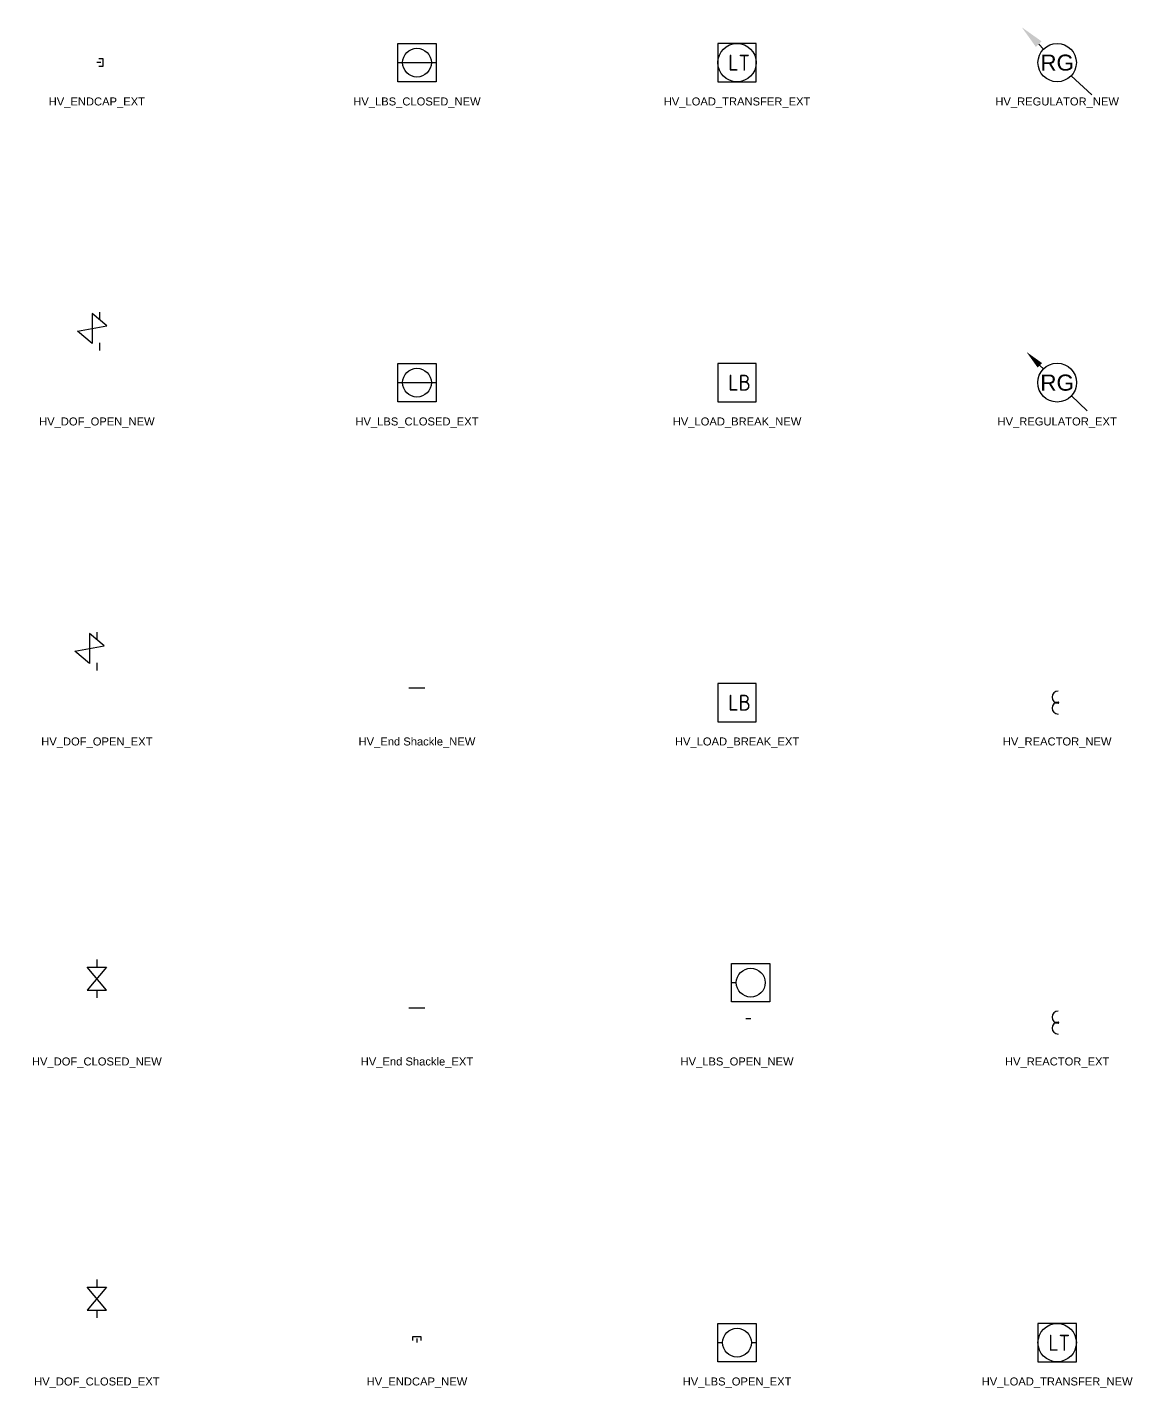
# Model space of a CAD drawing. Header units: metres. Extents: x -79 to 570, y -6 to 171.
# Drawn here: x 271.3 to 410.2, y -5.6 to 164.4 of the extents above; entities that cross this region are included whole.
import ezdxf
from ezdxf.enums import TextEntityAlignment as Align

# ---------------------------------------------------------------- set-up
doc = ezdxf.new("R2010")
doc.units = ezdxf.units.M
doc.set_wipeout_variables(frame=1)
doc.layers.get('0').update_dxf_attribs({"color": 6})
doc.layers.add('Equip_SP_HV_EXT', color=7, linetype='Continuous')
doc.layers.add('Equip_SP_HV_NEW', color=2, linetype='Continuous')
doc.styles.get("Standard").update_dxf_attribs({"font": 'arial.ttf'})

# ---------------------------------------------------------------- blocks, each defined once
blk = doc.blocks.new('HV_DOF_CLOSED_EXT')
for p, q in [((0, 7.9), (0, 6.94)), ((0, 4.06), (0, 3.1))]:
    blk.add_line(p, q)
blk.add_lwpolyline([(-1.2, 4.06), (1.2, 4.06), (-1.2, 6.94), (1.2, 6.94)], close=True)
for tag, height, flags, p in [('ASSET_NUM', 2.5, 8, (2, 2)), ('STREET_CODE', 0.2, 9, (1.5, 0)), ('ACTUAL_STATUS', 0.2, 9, (1.5, -0.2)), ('CONSTRUCTED_VOLTAGE', 0.2, 9, (1.5, -0.4)), ('OPERATING_VOLTAGE', 0.2, 9, (1.5, -0.8)), ('ORIENTATION', 0.2, 9, (1.5, -1)), ('OWNED_BY', 0.2, 9, (1.5, -1.2)), ('OPERATED_BY', 0.2, 9, (1.5, -1.4)), ('STATE', 0.2, 9, (1.5, -1.8)), ('NO_PHASES', 0.2, 9, (1.5, -0.6)), ('MAINTAINED_BY', 0.2, 9, (1.5, -1.6)), ('SWITCH_TYPE', 0.2, 9, (1.5, -2)), ('STREETNAME', 0.2, 9, (1.5, -2.8)), ('SUBURB', 0.2, 9, (1.5, -3)), ('USAGE', 0.2, 9, (1.5, -2.2)), ('LEGEND', 0.2, 9, (1.5, -2.4)), ('LOCATION', 0.2, 9, (1.5, -2.6)), ('NOTES', 0.2, 9, (1.5, -3.2)), ('LABEL_ALIGNMENT', 0.2, 9, (1.5, -3.4)), ('Z', 0.2, 1, (1.5, -3.6))]:
    blk.add_attdef(tag, text='', height=height, dxfattribs=dict(flags=flags)).set_placement(p, align=Align.MIDDLE_LEFT)
blk = doc.blocks.new('*U76')
for p, q in [((0, 7.9), (0, 6.94)), ((0, 4.06), (0, 3.1))]:
    blk.add_line(p, q)
blk.add_lwpolyline([(-1.2, 4.06), (1.2, 4.06), (-1.2, 6.94), (1.2, 6.94)], close=True)
for tag, height, flags, p in [('ASSET_NUM', 3.5, 8, (2, 2)), ('STREET_CODE', 0.2, 9, (1.5, 0)), ('ACTUAL_STATUS', 0.2, 9, (1.5, -0.2)), ('CONSTRUCTED_VOLTAGE', 0.2, 9, (1.5, -0.4)), ('OPERATING_VOLTAGE', 0.2, 9, (1.5, -0.8)), ('ORIENTATION', 0.2, 9, (1.5, -1)), ('OWNED_BY', 0.2, 9, (1.5, -1.2)), ('OPERATED_BY', 0.2, 9, (1.5, -1.4)), ('STATE', 0.2, 9, (1.5, -1.8)), ('NO_PHASES', 0.2, 9, (1.5, -0.6)), ('MAINTAINED_BY', 0.2, 9, (1.5, -1.6)), ('SWITCH_TYPE', 0.2, 9, (1.5, -2)), ('SUBURB', 0.2, 9, (1.5, -2.6)), ('STREETNAME', 0.2, 9, (1.5, -2.8)), ('USAGE', 0.2, 9, (1.5, -2.2)), ('LEGEND', 0.2, 9, (1.5, -2.4)), ('LOCATION', 0.2, 9, (1.5, -3)), ('NOTES', 0.2, 9, (1.5, -3.2)), ('LABEL_ALIGNMENT', 0.2, 9, (1.5, -3.4)), ('Z', 0.2, 1, (1.5, -3.6))]:
    blk.add_attdef(tag, text='', height=height, dxfattribs=dict(flags=flags)).set_placement(p, align=Align.MIDDLE_LEFT)
blk = doc.blocks.new('HV_DOF_OPEN_EXT')
for p, q in [((0, 8.82), (0, 7.86)), ((0, 4.98), (0, 4.02))]:
    blk.add_line(p, q)
blk.add_lwpolyline([(0.92, 7.09), (-0.92, 8.63), (-0.92, 4.88), (-2.77, 6.42)], close=True)
for tag, height, flags, p in [('ASSET_NUM', 2.5, 8, (2, 2)), ('STREET_CODE', 0.2, 9, (1.5, 0)), ('ACTUAL_STATUS', 0.2, 9, (1.5, -0.2)), ('CONSTRUCTED_VOLTAGE', 0.2, 9, (1.5, -0.4)), ('OPERATING_VOLTAGE', 0.2, 9, (1.5, -0.8)), ('ORIENTATION', 0.2, 9, (1.5, -1)), ('OWNED_BY', 0.2, 9, (1.5, -1.2)), ('OPERATED_BY', 0.2, 9, (1.5, -1.4)), ('STATE', 0.2, 9, (1.5, -1.8)), ('NO_PHASES', 0.2, 9, (1.5, -0.6)), ('MAINTAINED_BY', 0.2, 9, (1.5, -1.6)), ('SWITCH_TYPE', 0.2, 9, (1.5, -2)), ('STREETNAME', 0.2, 9, (1.5, -2.8)), ('SUBURB', 0.2, 9, (1.5, -3)), ('USAGE', 0.2, 9, (1.5, -2.2)), ('LEGEND', 0.2, 9, (1.5, -2.4)), ('LOCATION', 0.2, 9, (1.5, -2.6)), ('NOTES', 0.2, 9, (1.5, -3.2)), ('LABEL_ALIGNMENT', 0.2, 9, (1.5, -3.4)), ('Z', 0.2, 1, (1.5, -3.6))]:
    blk.add_attdef(tag, text='', height=height, dxfattribs=dict(flags=flags)).set_placement(p, align=Align.MIDDLE_LEFT)
blk = doc.blocks.new('*U77')
for p, q in [((0.33, 8.82), (0.33, 7.86)), ((0.33, 4.98), (0.33, 4.02))]:
    blk.add_line(p, q)
blk.add_lwpolyline([(1.26, 7.09), (-0.59, 8.63), (-0.59, 4.88), (-2.43, 6.42)], close=True)
for tag, height, flags, p in [('ASSET_NUM', 3.5, 8, (2, 2)), ('STREET_CODE', 0.2, 9, (1.5, 0)), ('ACTUAL_STATUS', 0.2, 9, (1.5, -0.2)), ('CONSTRUCTED_VOLTAGE', 0.2, 9, (1.5, -0.4)), ('OPERATING_VOLTAGE', 0.2, 9, (1.5, -0.8)), ('ORIENTATION', 0.2, 9, (1.5, -1)), ('OWNED_BY', 0.2, 9, (1.5, -1.2)), ('OPERATED_BY', 0.2, 9, (1.5, -1.4)), ('STATE', 0.2, 9, (1.5, -1.8)), ('NO_PHASES', 0.2, 9, (1.5, -0.6)), ('MAINTAINED_BY', 0.2, 9, (1.5, -1.6)), ('SWITCH_TYPE', 0.2, 9, (1.5, -2)), ('SUBURB', 0.2, 9, (1.5, -2.6)), ('STREETNAME', 0.2, 9, (1.5, -2.8)), ('USAGE', 0.2, 9, (1.5, -2.2)), ('LEGEND', 0.2, 9, (1.5, -2.4)), ('LOCATION', 0.2, 9, (1.5, -3)), ('NOTES', 0.2, 9, (1.5, -3.2)), ('LABEL_ALIGNMENT', 0.2, 9, (1.5, -3.4)), ('Z', 0.2, 1, (1.5, -3.6))]:
    blk.add_attdef(tag, text='', height=height, dxfattribs=dict(flags=flags)).set_placement(p, align=Align.MIDDLE_LEFT)
blk = doc.blocks.new('HV_ENDCAP_EXT')
for points in [[(0.5, 0), (0, 0)], [(0.25, 0.5), (0.75, 0.5), (0.75, -0.5), (0.25, -0.5)]]:
    blk.add_lwpolyline(points)
for tag, flags, p in [('CONNECTOR_TYPE', 9, (1.5, 0)), ('CONSTRUCTED_VOLTAGE', 9, (1.5, -0.2)), ('OPERATING_VOLTAGE', 9, (1.5, -0.6)), ('ORIENTATION', 9, (1.5, -0.8)), ('OWNED_BY', 9, (1.5, -1)), ('OPERATED_BY', 9, (1.5, -1.2)), ('STATE', 9, (1.5, -1.6)), ('NO_PHASES', 9, (1.5, -0.4)), ('MAINTAINED_BY', 9, (1.5, -1.4)), ('USAGE', 9, (1.5, -1.8)), ('Z', 1, (1.5, -2.4)), ('LEGEND', 9, (1.5, -2)), ('NOTES', 9, (1.5, -2.2))]:
    blk.add_attdef(tag, text='', height=0.2, dxfattribs=dict(flags=flags)).set_placement(p, align=Align.MIDDLE_LEFT)
blk = doc.blocks.new('HV_ENDCAP_NEW')
for points in [[(-0.5, 0.25), (-0.5, 0.75), (0.5, 0.75), (0.5, 0.25)], [(0, 0.5), (0, 0)]]:
    blk.add_lwpolyline(points)
for tag, flags, p in [('CONNECTOR_TYPE', 9, (1.5, 0)), ('CONSTRUCTED_VOLTAGE', 9, (1.5, -0.2)), ('OPERATING_VOLTAGE', 9, (1.5, -0.6)), ('ORIENTATION', 9, (1.5, -0.8)), ('OWNED_BY', 9, (1.5, -1)), ('OPERATED_BY', 9, (1.5, -1.2)), ('STATE', 9, (1.5, -1.6)), ('NO_PHASES', 9, (1.5, -0.4)), ('MAINTAINED_BY', 9, (1.5, -1.4)), ('USAGE', 9, (1.5, -1.8)), ('Z', 1, (1.5, -2.4)), ('LEGEND', 9, (1.5, -2)), ('NOTES', 9, (1.5, -2.2))]:
    blk.add_attdef(tag, text='', height=0.2, dxfattribs=dict(flags=flags)).set_placement(p, align=Align.MIDDLE_LEFT)
blk = doc.blocks.new('*U79')
for tag, flags, p in [('CONNECTOR_TYPE', 9, (1.5, 0)), ('CONSTRUCTED_VOLTAGE', 9, (1.5, -0.2)), ('OPERATING_VOLTAGE', 9, (1.5, -0.6)), ('ORIENTATION', 9, (1.5, -0.8)), ('OWNED_BY', 9, (1.5, -1)), ('OPERATED_BY', 9, (1.5, -1.2)), ('STATE', 9, (1.5, -1.6)), ('NO_PHASES', 9, (1.5, -0.4)), ('MAINTAINED_BY', 9, (1.5, -1.4)), ('USAGE', 9, (1.5, -1.8)), ('Z', 1, (1.5, -2.2)), ('NOTES', 9, (1.5, -2))]:
    blk.add_attdef(tag, text='', height=0.2, dxfattribs=dict(flags=flags)).set_placement(p, align=Align.MIDDLE_LEFT)
blk.add_wipeout([(-0.25, 0), (-0.25, 1.81), (0.25, 1.82), (0.25, 0)])
blk.add_line((1, 1.81), (-1, 1.81))
blk = doc.blocks.new('*U78')
for tag, flags, p in [('CONNECTOR_TYPE', 9, (1.5, 0)), ('CONSTRUCTED_VOLTAGE', 9, (1.5, -0.2)), ('OPERATING_VOLTAGE', 9, (1.5, -0.6)), ('ORIENTATION', 9, (1.5, -0.8)), ('OWNED_BY', 9, (1.5, -1)), ('OPERATED_BY', 9, (1.5, -1.2)), ('STATE', 9, (1.5, -1.6)), ('NO_PHASES', 9, (1.5, -0.4)), ('MAINTAINED_BY', 9, (1.5, -1.4)), ('USAGE', 9, (1.5, -1.8)), ('Z', 1, (1.5, -2.2)), ('NOTES', 9, (1.5, -2))]:
    blk.add_attdef(tag, text='', height=0.2, dxfattribs=dict(flags=flags)).set_placement(p, align=Align.MIDDLE_LEFT)
blk.add_wipeout([(-0.25, 0), (-0.25, 1.81), (0.25, 1.82), (0.25, 0)])
blk.add_line((1, 1.81), (-1, 1.81))
blk = doc.blocks.new('HV_LBS_CLOSED_EXT')
blk.add_line((-2.4, 0), (2.4, 0))
for points in [[(-2.4, 0), (-2.4, 2.4), (2.4, 2.4), (2.4, -2.4), (-2.4, -2.4), (-2.4, 0)], [(1.8, 0), (2.4, 0)]]:
    blk.add_lwpolyline(points)
blk.add_circle((0, 0), 1.8)
for tag, height, flags, p in [('ASSET_NUM', 2.5, 8, (2, 2)), ('ACTUAL_STATUS', 0.2, 9, (1.5, 0)), ('CONSTRUCTED_VOLTAGE', 0.2, 9, (1.5, -0.2)), ('OPERATING_VOLTAGE', 0.2, 9, (1.5, -0.6)), ('ORIENTATION', 0.2, 9, (1.5, -0.8)), ('OWNED_BY', 0.2, 9, (1.5, -1)), ('OPERATED_BY', 0.2, 9, (1.5, -1.2)), ('SWITCH_TYPE', 0.2, 9, (1.5, -1.6)), ('NO_PHASES', 0.2, 9, (1.5, -0.4)), ('MAINTAINED_BY', 0.2, 9, (1.5, -1.4)), ('USAGE', 0.2, 9, (1.5, -1.8)), ('STREETNAME', 0.2, 9, (1.5, -2.6)), ('SUBURB', 0.2, 9, (1.5, -2.8)), ('Z', 0.2, 1, (1.5, -3.2)), ('LEGEND', 0.2, 9, (1.5, -2)), ('LOCATION', 0.2, 9, (1.5, -2.2)), ('NOTES', 0.2, 9, (1.5, -2.4)), ('LABEL_ALIGNMENT', 0.2, 9, (1.5, -3))]:
    blk.add_attdef(tag, text='', height=height, dxfattribs=dict(flags=flags)).set_placement(p, align=Align.MIDDLE_LEFT)
blk = doc.blocks.new('HV_LBS_CLOSED_NEW')
blk.add_line((-2.4, 0), (2.4, 0))
blk.add_lwpolyline([(-2.4, 0), (-2.4, 2.4), (2.4, 2.4), (2.4, -2.4), (-2.4, -2.4), (-2.4, 0)])
blk.add_circle((0, 0), 1.8)
for tag, height, flags, p in [('ASSET_NUM', 3.5, 8, (2, 2)), ('ACTUAL_STATUS', 0.2, 9, (1.5, 0)), ('CONSTRUCTED_VOLTAGE', 0.2, 9, (1.5, -0.2)), ('OPERATING_VOLTAGE', 0.2, 9, (1.5, -0.6)), ('ORIENTATION', 0.2, 9, (1.5, -0.8)), ('OWNED_BY', 0.2, 9, (1.5, -1)), ('OPERATED_BY', 0.2, 9, (1.5, -1.2)), ('STATE', 0.2, 9, (1.5, -1.6)), ('SWITCH_TYPE', 0.2, 9, (1.5, -1.8)), ('NO_PHASES', 0.2, 9, (1.5, -0.4)), ('MAINTAINED_BY', 0.2, 9, (1.5, -1.4)), ('STREETNAME', 0.2, 9, (1.5, -2.8)), ('SUBURB', 0.2, 9, (1.5, -3)), ('Z', 0.2, 1, (1.5, -3.4)), ('USAGE', 0.2, 9, (1.5, -2)), ('LEGEND', 0.2, 9, (1.5, -2.2)), ('LOCATION', 0.2, 9, (1.5, -2.4)), ('NOTES', 0.2, 9, (1.5, -2.6)), ('LABEL_ALIGNMENT', 0.2, 9, (1.5, -3.2))]:
    blk.add_attdef(tag, text='', height=height, dxfattribs=dict(flags=flags)).set_placement(p, align=Align.MIDDLE_LEFT)
blk = doc.blocks.new('HV_LBS_OPEN_EXT')
for p, q in [((-2.4, 0), (-1.8, 0)), ((1.8, 0), (2.4, 0))]:
    blk.add_line(p, q)
blk.add_lwpolyline([(-2.4, 0), (-2.4, 2.4), (2.4, 2.4), (2.4, -2.4), (-2.4, -2.4), (-2.4, 0)])
blk.add_circle((0, 0), 1.8)
for tag, height, flags, p in [('ASSET_NUM', 2.5, 8, (2, 2)), ('ACTUAL_STATUS', 0.2, 9, (1.5, 0)), ('CONSTRUCTED_VOLTAGE', 0.2, 9, (1.5, -0.2)), ('OPERATING_VOLTAGE', 0.2, 9, (1.5, -0.6)), ('ORIENTATION', 0.2, 9, (1.5, -0.8)), ('OWNED_BY', 0.2, 9, (1.5, -1)), ('OPERATED_BY', 0.2, 9, (1.5, -1.2)), ('SWITCH_TYPE', 0.2, 9, (1.5, -1.6)), ('NO_PHASES', 0.2, 9, (1.5, -0.4)), ('MAINTAINED_BY', 0.2, 9, (1.5, -1.4)), ('USAGE', 0.2, 9, (1.5, -1.8)), ('STREETNAME', 0.2, 9, (1.5, -2.6)), ('SUBURB', 0.2, 9, (1.5, -2.8)), ('Z', 0.2, 1, (1.5, -3.2)), ('LEGEND', 0.2, 9, (1.5, -2)), ('LOCATION', 0.2, 9, (1.5, -2.2)), ('NOTES', 0.2, 9, (1.5, -2.4)), ('LABEL_ALIGNMENT', 0.2, 9, (1.5, -3))]:
    blk.add_attdef(tag, text='', height=height, dxfattribs=dict(flags=flags)).set_placement(p, align=Align.MIDDLE_LEFT)
blk = doc.blocks.new('HV_LOAD_BREAK_EXT')
blk.add_lwpolyline([(-2.4, -2.4), (2.4, -2.4), (2.4, 2.4), (-2.4, 2.4)], close=True)
at = {"insert": (-1.1, 0.99), "char_height": 2, "width": 2.9628, "attachment_point": 1}
blk.add_mtext('{\\Fisocp|c0;LB}', dxfattribs=at)
for tag, height, flags, p in [('ASSET_NUM', 2.5, 8, (2, 2)), ('STREET_CODE', 0.2, 9, (1.5, 0)), ('ACTUAL_STATUS', 0.2, 9, (1.5, -0.2)), ('CONSTRUCTED_VOLTAGE', 0.2, 9, (1.5, -0.4)), ('OPERATING_VOLTAGE', 0.2, 9, (1.5, -0.8)), ('ORIENTATION', 0.2, 9, (1.5, -1)), ('OWNED_BY', 0.2, 9, (1.5, -1.2)), ('OPERATED_BY', 0.2, 9, (1.5, -1.4)), ('STATE', 0.2, 9, (1.5, -1.8)), ('NO_PHASES', 0.2, 9, (1.5, -0.6)), ('MAINTAINED_BY', 0.2, 9, (1.5, -1.6)), ('SWITCH_TYPE', 0.2, 9, (1.5, -2)), ('STREETNAME', 0.2, 9, (1.5, -2.8)), ('SUBURB', 0.2, 9, (1.5, -3)), ('USAGE', 0.2, 9, (1.5, -2.2)), ('LEGEND', 0.2, 9, (1.5, -2.4)), ('LOCATION', 0.2, 9, (1.5, -2.6)), ('NOTES', 0.2, 9, (1.5, -3.2)), ('LABEL_ALIGNMENT', 0.2, 9, (1.5, -3.4)), ('Z', 0.2, 1, (1.5, -3.6))]:
    blk.add_attdef(tag, text='', height=height, dxfattribs=dict(flags=flags)).set_placement(p, align=Align.MIDDLE_LEFT)
blk = doc.blocks.new('HV_LOAD_BREAK_NEW')
blk.add_lwpolyline([(-2.4, -2.4), (2.4, -2.4), (2.4, 2.4), (-2.4, 2.4)], close=True)
at = {"insert": (-1.1, 0.99), "char_height": 2, "width": 2.9628, "attachment_point": 1}
blk.add_mtext('{\\Fisocp|c0;LB}', dxfattribs=at)
for tag, height, flags, p in [('ASSET_NUM', 3.5, 8, (2, 2)), ('STREET_CODE', 0.2, 9, (1.5, 0)), ('ACTUAL_STATUS', 0.2, 9, (1.5, -0.2)), ('CONSTRUCTED_VOLTAGE', 0.2, 9, (1.5, -0.4)), ('OPERATING_VOLTAGE', 0.2, 9, (1.5, -0.8)), ('ORIENTATION', 0.2, 9, (1.5, -1)), ('OWNED_BY', 0.2, 9, (1.5, -1.2)), ('OPERATED_BY', 0.2, 9, (1.5, -1.4)), ('STATE', 0.2, 9, (1.5, -1.8)), ('NO_PHASES', 0.2, 9, (1.5, -0.6)), ('MAINTAINED_BY', 0.2, 9, (1.5, -1.6)), ('SWITCH_TYPE', 0.2, 9, (1.5, -2)), ('SUBURB', 0.2, 9, (1.5, -2.6)), ('STREETNAME', 0.2, 9, (1.5, -2.8)), ('USAGE', 0.2, 9, (1.5, -2.2)), ('LEGEND', 0.2, 9, (1.5, -2.4)), ('LOCATION', 0.2, 9, (1.5, -3)), ('NOTES', 0.2, 9, (1.5, -3.2)), ('LABEL_ALIGNMENT', 0.2, 9, (1.5, -3.4)), ('Z', 0.2, 1, (1.5, -3.6))]:
    blk.add_attdef(tag, text='', height=height, dxfattribs=dict(flags=flags)).set_placement(p, align=Align.MIDDLE_LEFT)
blk = doc.blocks.new('HV_LOAD_TRANSFER_EXT')
blk.add_lwpolyline([(-2.4, -2.4), (2.4, -2.4), (2.4, 2.4), (-2.4, 2.4)], close=True)
blk.add_circle((0, 0), 2.4)
at = {"insert": (-1.1, 0.99), "char_height": 2, "width": 2.9628, "attachment_point": 1}
blk.add_mtext('{\\Fisocp|c0;LT}', dxfattribs=at)
for tag, height, flags, p in [('ASSET_NUM', 2.5, 8, (2, 2)), ('STREET_CODE', 0.2, 9, (1.5, 0)), ('ACTUAL_STATUS', 0.2, 9, (1.5, -0.2)), ('CONSTRUCTED_VOLTAGE', 0.2, 9, (1.5, -0.4)), ('OPERATING_VOLTAGE', 0.2, 9, (1.5, -0.8)), ('ORIENTATION', 0.2, 9, (1.5, -1)), ('OWNED_BY', 0.2, 9, (1.5, -1.2)), ('OPERATED_BY', 0.2, 9, (1.5, -1.4)), ('STATE', 0.2, 9, (1.5, -1.8)), ('NO_PHASES', 0.2, 9, (1.5, -0.6)), ('MAINTAINED_BY', 0.2, 9, (1.5, -1.6)), ('SWITCH_TYPE', 0.2, 9, (1.5, -2)), ('STREETNAME', 0.2, 9, (1.5, -2.6)), ('SUBURB', 0.2, 9, (1.5, -2.8)), ('Z', 0.2, 1, (1.5, -3.4)), ('USAGE', 0.2, 9, (1.5, -2.2)), ('LOCATION', 0.2, 9, (1.5, -2.4)), ('NOTES', 0.2, 9, (1.5, -3)), ('LABEL_ALIGNMENT', 0.2, 9, (1.5, -3.2))]:
    blk.add_attdef(tag, text='', height=height, dxfattribs=dict(flags=flags)).set_placement(p, align=Align.MIDDLE_LEFT)
blk = doc.blocks.new('HV_LOAD_TRANSFER_NEW')
blk.add_lwpolyline([(-2.4, -2.4), (2.4, -2.4), (2.4, 2.4), (-2.4, 2.4)], close=True)
blk.add_circle((0, 0), 2.4)
at = {"insert": (-1.1, 0.99), "char_height": 2, "width": 2.9628, "attachment_point": 1}
blk.add_mtext('{\\Fisocp|c0;LT}', dxfattribs=at)
for tag, height, flags, p in [('ASSET_NUM', 3.5, 8, (2, 2)), ('STREET_CODE', 0.2, 9, (1.5, 0)), ('ACTUAL_STATUS', 0.2, 9, (1.5, -0.2)), ('CONSTRUCTED_VOLTAGE', 0.2, 9, (1.5, -0.4)), ('OPERATING_VOLTAGE', 0.2, 9, (1.5, -0.8)), ('ORIENTATION', 0.2, 9, (1.5, -1)), ('OWNED_BY', 0.2, 9, (1.5, -1.2)), ('OPERATED_BY', 0.2, 9, (1.5, -1.4)), ('STATE', 0.2, 9, (1.5, -1.8)), ('NO_PHASES', 0.2, 9, (1.5, -0.6)), ('MAINTAINED_BY', 0.2, 9, (1.5, -1.6)), ('SWITCH_TYPE', 0.2, 9, (1.5, -2)), ('SUBURB', 0.2, 9, (1.5, -2.4)), ('STREETNAME', 0.2, 9, (1.5, -2.6)), ('Z', 0.2, 1, (1.5, -3.4)), ('USAGE', 0.2, 9, (1.5, -2.2)), ('LOCATION', 0.2, 9, (1.5, -2.8)), ('NOTES', 0.2, 9, (1.5, -3)), ('LABEL_ALIGNMENT', 0.2, 9, (1.5, -3.2))]:
    blk.add_attdef(tag, text='', height=height, dxfattribs=dict(flags=flags)).set_placement(p, align=Align.MIDDLE_LEFT)
blk = doc.blocks.new('HV_REACTOR_EXT')
blk.add_lwpolyline([(0.13, 1.43, 1), (0.13, -0.07, 1), (0.13, 0.07, 1), (0.13, -1.43)], format="xyb")
for tag, height, flags, p in [('ASSET_NUM', 2.5, 8, (2, 2)), ('STATE', 0.2, 9, (1.5, 0)), ('STRUCTURED_PLANT_NUMBER', 0.2, 9, (1.5, -0.2)), ('STREET_CODE', 0.2, 9, (1.5, -0.6)), ('OWNED_BY', 0.2, 9, (1.5, -1)), ('OPERATED_BY', 0.2, 9, (1.5, -1.2)), ('ORIENTATION', 0.2, 9, (1.5, -1.6)), ('OPERATING_VOLTAGE', 0.2, 9, (1.5, -1.8)), ('USAGE', 0.2, 9, (1.5, -0.4)), ('LOCATION', 0.2, 9, (1.5, -0.8)), ('MAINTAINED_BY', 0.2, 9, (1.5, -1.4)), ('ACTUAL_STATUS', 0.2, 9, (1.5, -3)), ('CONSTRUCTED_VOLTAGE', 0.2, 9, (1.5, -2)), ('Z', 0.2, 1, (1.5, -3.2)), ('FEEDER_NUMBER', 0.2, 9, (1.5, -2.2)), ('FEEDER_NUMBER2', 0.2, 9, (1.5, -2.4)), ('NO_PHASES', 0.2, 9, (1.5, -2.6)), ('PHASE', 0.2, 9, (1.5, -2.8))]:
    blk.add_attdef(tag, text='', height=height, dxfattribs=dict(flags=flags)).set_placement(p, align=Align.MIDDLE_LEFT)
blk = doc.blocks.new('HV_REACTOR_NEW')
blk.add_lwpolyline([(0.13, 1.43, 1), (0.13, -0.07, 1), (0.13, 0.07, 1), (0.13, -1.43)], format="xyb")
for tag, height, flags, p in [('ASSET_NUM', 2.5, 8, (2, 2)), ('STATE', 0.2, 9, (1.5, 0)), ('STRUCTURED_PLANT_NUMBER', 0.2, 9, (1.5, -0.2)), ('STREET_CODE', 0.2, 9, (1.5, -0.6)), ('OWNED_BY', 0.2, 9, (1.5, -1)), ('OPERATED_BY', 0.2, 9, (1.5, -1.2)), ('ORIENTATION', 0.2, 9, (1.5, -1.6)), ('OPERATING_VOLTAGE', 0.2, 9, (1.5, -1.8)), ('USAGE', 0.2, 9, (1.5, -0.4)), ('LOCATION', 0.2, 9, (1.5, -0.8)), ('MAINTAINED_BY', 0.2, 9, (1.5, -1.4)), ('ACTUAL_STATUS', 0.2, 9, (1.5, -3)), ('CONSTRUCTED_VOLTAGE', 0.2, 9, (1.5, -2)), ('Z', 0.2, 1, (1.5, -3.2)), ('FEEDER_NUMBER', 0.2, 9, (1.5, -2.2)), ('FEEDER_NUMBER2', 0.2, 9, (1.5, -2.4)), ('NO_PHASES', 0.2, 9, (1.5, -2.6)), ('PHASE', 0.2, 9, (1.5, -2.8))]:
    blk.add_attdef(tag, text='', height=height, dxfattribs=dict(flags=flags)).set_placement(p, align=Align.MIDDLE_LEFT)
blk = doc.blocks.new('HV_REGULATOR_EXT')
for p, q in [((-2.16, 2.16), (-1.68, 1.68)), ((1.74, -1.62), (3.77, -3.52))]:
    blk.add_line(p, q)
blk.add_circle((0, 0), 2.43)
blk.add_solid([(-2.44, 1.88), (-3.84, 3.84), (-1.88, 2.44)])
blk.add_text('RG', height=2.012).set_placement((0, 0), align=Align.MIDDLE_CENTER)
for tag, height, flags, p in [('ASSET_NUM', 2.5, 8, (2, 2)), ('STREET_CODE', 0.2, 9, (1.5, 0)), ('CONSTRUCTED_VOLTAGE', 0.2, 9, (1.5, -0.2)), ('OPERATING_VOLTAGE', 0.2, 9, (1.5, -0.6)), ('OPERATED_BY', 0.2, 9, (1.5, -0.8)), ('ORIENTATION', 0.2, 9, (1.5, -1.2)), ('OWNED_BY', 0.2, 9, (1.5, -1.4)), ('STATE', 0.2, 9, (1.5, -1.8)), ('NO_PHASES', 0.2, 9, (1.5, -0.4)), ('MAINTAINED_BY', 0.2, 9, (1.5, -1)), ('REGULATOR_TYPE', 0.2, 9, (1.5, -1.6)), ('STREETNAME', 0.2, 9, (1.5, -2.6)), ('SUBURB', 0.2, 9, (1.5, -2.8)), ('Z', 0.2, 1, (1.5, -3.2)), ('USAGE', 0.2, 9, (1.5, -2)), ('LEGEND', 0.2, 9, (1.5, -2.2)), ('LOCATION', 0.2, 9, (1.5, -2.4)), ('NOTES', 0.2, 9, (1.5, -3))]:
    blk.add_attdef(tag, text='', height=height, dxfattribs=dict(flags=flags)).set_placement(p, align=Align.MIDDLE_LEFT)
blk = doc.blocks.new('HV_REGULATOR_NEW')
blk.add_wipeout([(0, 2.4), (-0.3, 2.38), (-0.6, 2.32), (-0.88, 2.23), (-1.16, 2.1), (-1.41, 1.94), (-1.64, 1.75), (-1.85, 1.53), (-2.03, 1.29), (-2.17, 1.02), (-2.28, 0.74), (-2.36, 0.45), (-2.4, 0.15), (-2.4, -0.15), (-2.36, -0.45), (-2.28, -0.74), (-2.17, -1.02), (-2.03, -1.29), (-1.85, -1.53), (-1.64, -1.75), (-1.41, -1.94), (-1.16, -2.1), (-0.88, -2.23), (-0.6, -2.32), (-0.3, -2.38), (0, -2.4), (0.3, -2.38), (0.6, -2.32), (0.88, -2.23), (1.16, -2.1), (1.41, -1.94), (1.64, -1.75), (1.85, -1.53), (2.03, -1.29), (2.17, -1.02), (2.28, -0.74), (2.36, -0.45), (2.4, -0.15), (2.4, 0.15), (2.36, 0.45), (2.28, 0.74), (2.17, 1.02), (2.03, 1.29), (1.85, 1.53), (1.64, 1.75), (1.41, 1.94), (1.16, 2.1), (0.88, 2.23), (0.6, 2.32), (0.3, 2.38)])
for p, q in [((-2.3, 2.3), (-1.7, 1.7)), ((1.75, -1.64), (4.32, -4.03))]:
    blk.add_line(p, q)
blk.add_circle((0, 0), 2.4)
blk.add_solid([(-2.65, 1.95), (-4.42, 4.42), (-1.95, 2.66)])
blk.add_text('RG', height=2).set_placement((0, 0), align=Align.MIDDLE_CENTER)
for tag, height, flags, p in [('ASSET_NUM', 3.5, 8, (2, 2)), ('STREET_CODE', 0.2, 9, (1.5, 0)), ('CONSTRUCTED_VOLTAGE', 0.2, 9, (1.5, -0.2)), ('OPERATING_VOLTAGE', 0.2, 9, (1.5, -0.6)), ('ORIENTATION', 0.2, 9, (1.5, -0.8)), ('OWNED_BY', 0.2, 9, (1.5, -1)), ('OPERATED_BY', 0.2, 9, (1.5, -1.2)), ('STATE', 0.2, 9, (1.5, -1.8)), ('NO_PHASES', 0.2, 9, (1.5, -0.4)), ('MAINTAINED_BY', 0.2, 9, (1.5, -1.4)), ('REGULATOR_TYPE', 0.2, 9, (1.5, -1.6)), ('SUBURB', 0.2, 9, (1.5, -2.4)), ('STREETNAME', 0.2, 9, (1.5, -2.6)), ('Z', 0.2, 1, (1.5, -3.2)), ('USAGE', 0.2, 9, (1.5, -2)), ('LEGEND', 0.2, 9, (1.5, -2.2)), ('LOCATION', 0.2, 9, (1.5, -2.8)), ('NOTES', 0.2, 9, (1.5, -3))]:
    blk.add_attdef(tag, text='', height=height, dxfattribs=dict(flags=flags)).set_placement(p, align=Align.MIDDLE_LEFT)
blk = doc.blocks.new('*U83')
for p, q in [((0, 4.47), (0.6, 4.47)), ((1.8, 0), (2.4, 0))]:
    blk.add_line(p, q)
blk.add_lwpolyline([(0, 4.47), (0, 6.87), (4.8, 6.87), (4.8, 2.08), (0, 2.08), (0, 4.47)])
blk.add_circle((2.4, 4.47), 1.8)
for tag, height, flags, p in [('ASSET_NUM', 3.5, 8, (2, 2)), ('ACTUAL_STATUS', 0.2, 9, (1.5, 0)), ('CONSTRUCTED_VOLTAGE', 0.2, 9, (1.5, -0.2)), ('OPERATING_VOLTAGE', 0.2, 9, (1.5, -0.6)), ('ORIENTATION', 0.2, 9, (1.5, -0.8)), ('OWNED_BY', 0.2, 9, (1.5, -1)), ('OPERATED_BY', 0.2, 9, (1.5, -1.2)), ('STATE', 0.2, 9, (1.5, -1.6)), ('SWITCH_TYPE', 0.2, 9, (1.5, -1.8)), ('NO_PHASES', 0.2, 9, (1.5, -0.4)), ('MAINTAINED_BY', 0.2, 9, (1.5, -1.4)), ('STREETNAME', 0.2, 9, (1.5, -2.8)), ('SUBURB', 0.2, 9, (1.5, -3)), ('Z', 0.2, 1, (1.5, -3.4)), ('USAGE', 0.2, 9, (1.5, -2)), ('LEGEND', 0.2, 9, (1.5, -2.2)), ('LOCATION', 0.2, 9, (1.5, -2.4)), ('NOTES', 0.2, 9, (1.5, -2.6)), ('LABEL_ALIGNMENT', 0.2, 9, (1.5, -3.2))]:
    blk.add_attdef(tag, text='', height=height, dxfattribs=dict(flags=flags)).set_placement(p, align=Align.MIDDLE_LEFT)

msp = doc.modelspace()

# ---------------------------------------------------------------- block references
at = {"layer": 'Equip_SP_HV_EXT'}
for name, p in [('HV_LOAD_TRANSFER_EXT', (360, 160)), ('HV_ENDCAP_EXT', (280, 160)), ('HV_REGULATOR_EXT', (400, 120)), ('HV_LBS_CLOSED_EXT', (320, 120)), ('HV_DOF_OPEN_EXT', (280, 80)), ('HV_LOAD_BREAK_EXT', (360, 80)), ('*U79', (320, 40)), ('HV_REACTOR_EXT', (400, 40)), ('HV_DOF_CLOSED_EXT', (280, 0)), ('HV_LBS_OPEN_EXT', (360, 0))]:
    msp.add_blockref(name, p, dxfattribs=at)
at = {"layer": 'Equip_SP_HV_NEW'}
for name, p in [('HV_REGULATOR_NEW', (400, 160)), ('HV_LBS_CLOSED_NEW', (320, 160)), ('*U77', (280, 120)), ('HV_LOAD_BREAK_NEW', (360, 120)), ('*U78', (320, 80)), ('HV_REACTOR_NEW', (400, 80)), ('*U76', (280, 40)), ('*U83', (359.31, 40.53)), ('HV_LOAD_TRANSFER_NEW', (400, 0)), ('HV_ENDCAP_NEW', (320, 0))]:
    msp.add_blockref(name, p, dxfattribs=at)

# ---------------------------------------------------------------- texts
at = {"char_height": 1, "attachment_point": 5, "bg_fill": 3, "box_fill_scale": 1.2, "bg_fill_color": 256, "bg_fill_transparency": 0}
for s, insert, width in [('HV_ENDCAP_EXT', (280, 155), 13), ('HV_LBS_CLOSED_NEW', (320, 155), 17), ('HV_LOAD_TRANSFER_EXT', (360, 155), 20), ('HV_DOF_OPEN_NEW', (280, 115), 15), ('HV_LBS_CLOSED_EXT', (320, 115), 17), ('HV_LOAD_BREAK_NEW', (360, 115), 17), ('HV_DOF_OPEN_EXT', (280, 75), 15), ('HV_End Shackle_NEW', (320, 75), 18), ('HV_LOAD_BREAK_EXT', (360, 75), 17), ('HV_REACTOR_NEW', (400, 75), 14), ('HV_DOF_CLOSED_NEW', (280, 35), 17), ('HV_End Shackle_EXT', (320, 35), 18), ('HV_LBS_OPEN_NEW', (360, 35), 15), ('HV_REACTOR_EXT', (400, 35), 14), ('HV_DOF_CLOSED_EXT', (280, -5), 17), ('HV_ENDCAP_NEW', (320, -5), 13), ('HV_LBS_OPEN_EXT', (360, -5), 15), ('HV_LOAD_TRANSFER_NEW', (400, -5), 20)]:
    msp.add_mtext(s, dxfattribs=dict(at, insert=insert, width=width))

# ---------------------------------------------------------------- next in the draw order: texts
at = {"char_height": 1, "width": 16, "attachment_point": 5, "bg_fill": 3, "box_fill_scale": 1.2, "bg_fill_color": 256, "bg_fill_transparency": 0}
for s, insert in [('HV_REGULATOR_NEW', (400, 155)), ('HV_REGULATOR_EXT', (400, 115))]:
    msp.add_mtext(s, dxfattribs=dict(at, insert=insert))

doc.saveas('drawing.dxf')
